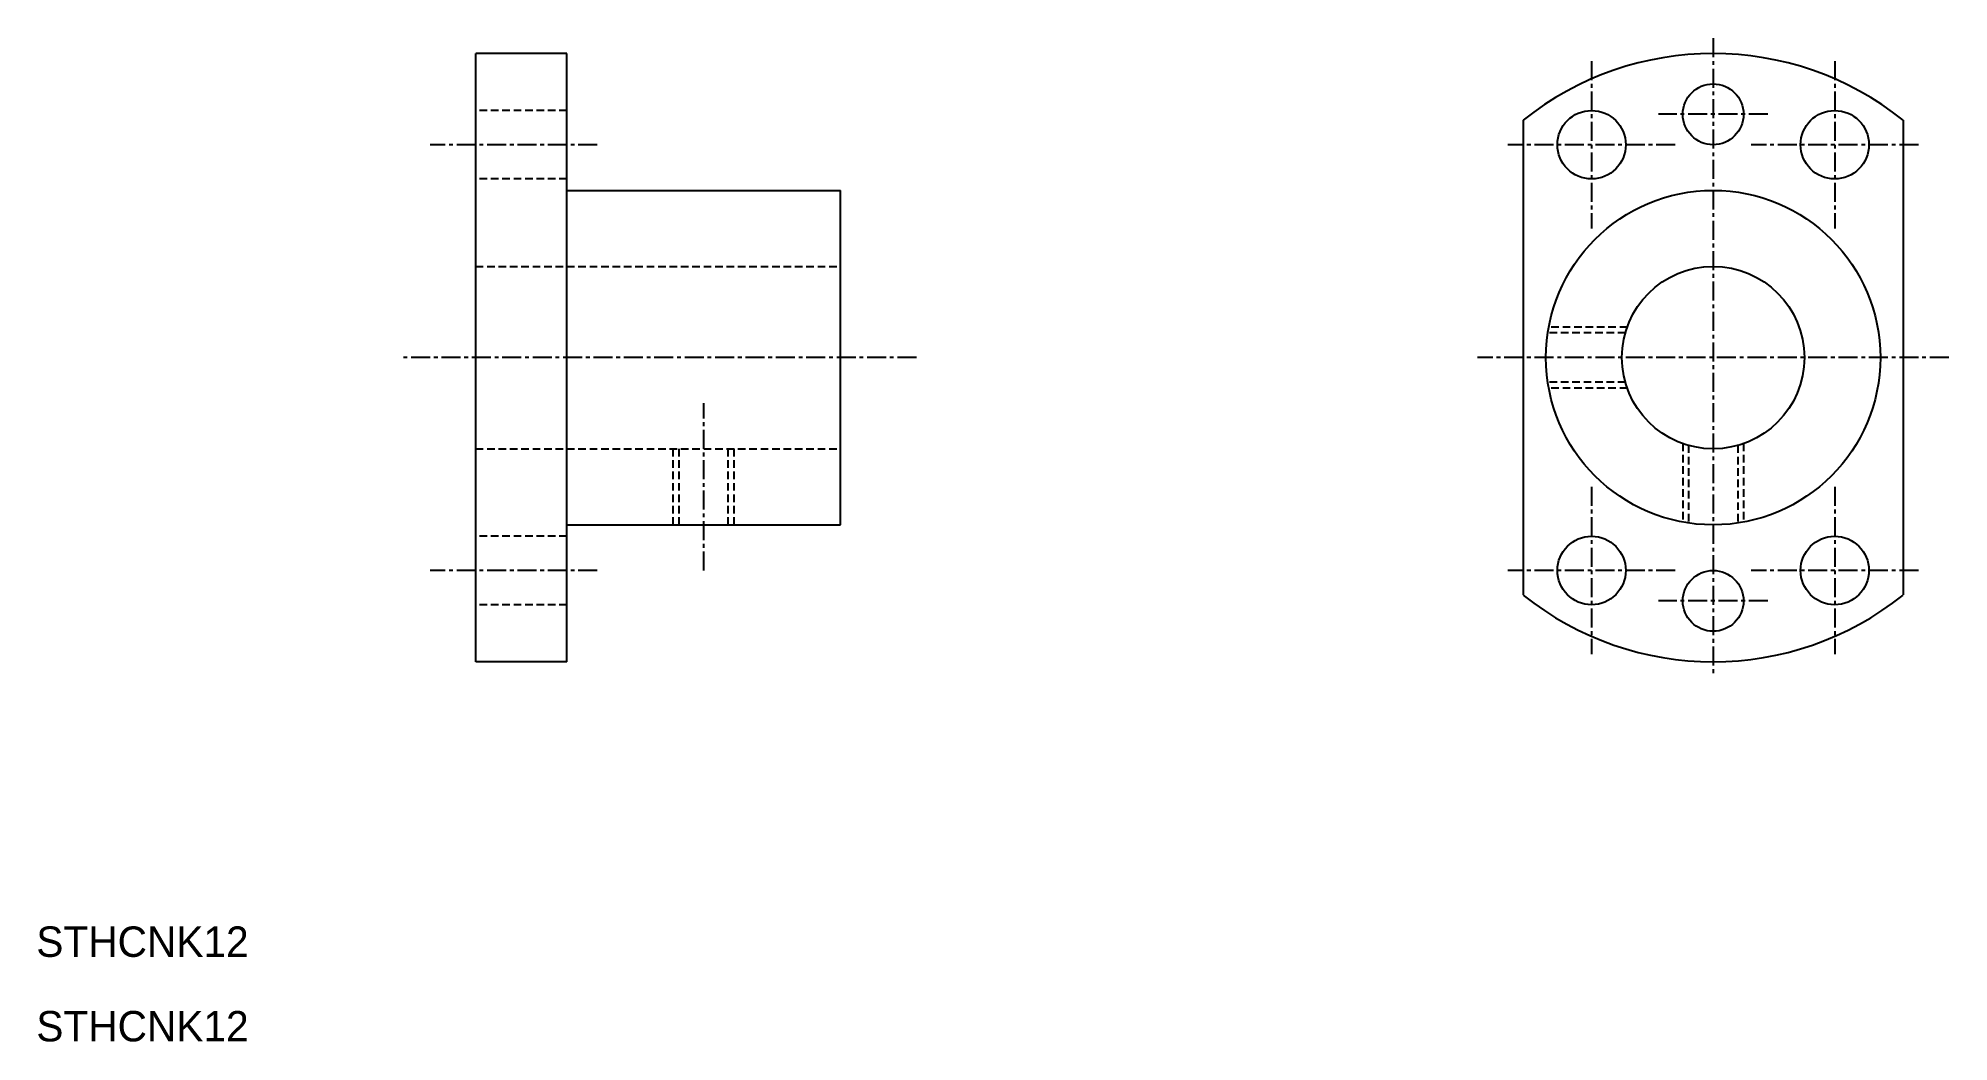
# Model space of a CAD drawing. Extents: x 58 to 184, y 35 to 101.
import ezdxf

# ---------------------------------------------------------------- set-up
doc = ezdxf.new("R2010")
doc.units = 0
doc.linetypes.add('CENTER', pattern=[2, 1.25, -0.25, 0.25, -0.25])
doc.linetypes.add('DASHED', pattern=[0.75, 0.5, -0.25])
doc.layers.get('0').update_dxf_attribs({"linetype": 'CONTINUOUS'})
doc.layers.add('CENTER', color=1, linetype='CENTER')

msp = doc.modelspace()

# ---------------------------------------------------------------- linework, layer by layer
at = {"color": 7, "linetype": 'CONTINUOUS'}
for p, q in [((86.76, 59.85), (86.76, 99.85)), ((92.76, 99.85), (86.76, 99.85)), ((92.76, 59.85), (92.76, 99.85)), ((155.68, 95.47), (155.68, 64.24)), ((180.68, 95.47), (180.68, 64.24)), ((92.76, 90.85), (110.76, 90.85)), ((110.76, 68.85), (110.76, 90.85)), ((92.76, 68.85), (110.76, 68.85)), ((92.76, 59.85), (86.76, 59.85))]:
    msp.add_line(p, q, dxfattribs=at)
at = {"color": 3, "linetype": 'DASHED'}
for p, q in [((92.76, 96.1), (86.76, 96.1)), ((92.76, 91.6), (86.76, 91.6)), ((86.76, 85.85), (110.76, 85.85)), ((162.53, 81.85), (157.37, 81.85)), ((162.41, 81.48), (157.3, 81.48)), ((162.41, 78.23), (157.3, 78.23)), ((162.53, 77.85), (157.37, 77.85)), ((166.18, 74.2), (166.18, 69.04)), ((170.18, 74.2), (170.18, 69.04)), ((86.76, 73.85), (110.76, 73.85)), ((99.76, 68.85), (99.76, 73.85)), ((100.14, 68.85), (100.14, 73.85)), ((103.38, 68.85), (103.38, 73.85)), ((103.76, 68.85), (103.76, 73.85)), ((166.56, 74.08), (166.56, 68.97)), ((169.8, 74.08), (169.8, 68.97)), ((92.76, 68.1), (86.76, 68.1)), ((92.76, 63.6), (86.76, 63.6))]:
    msp.add_line(p, q, dxfattribs=at)
at = {"color": 7, "linetype": 'CONTINUOUS'}
for centre, radius in [((168.18, 95.85), 2), ((160.18, 93.85), 2.25), ((176.18, 93.85), 2.25), ((168.18, 79.85), 11), ((168.18, 79.85), 6), ((160.18, 65.85), 2.25), ((176.18, 65.85), 2.25), ((168.18, 63.85), 2)]:
    msp.add_circle(centre, radius, dxfattribs=at)
for start, end in [(51.3178, 128.6822), (231.3178, 308.6822)]:
    msp.add_arc((168.18, 79.85), 20, start, end, dxfattribs=at)
at = {"layer": 'CENTER', "color": 1, "linetype": 'CENTER'}
for p, q in [((168.18, 100.85), (168.18, 58.85)), ((160.18, 99.35), (160.18, 88.35)), ((176.18, 99.35), (176.18, 88.35)), ((171.78, 95.85), (164.58, 95.85)), ((94.76, 93.85), (83.76, 93.85)), ((165.68, 93.85), (154.68, 93.85)), ((181.68, 93.85), (170.68, 93.85)), ((115.76, 79.85), (81.76, 79.85)), ((183.68, 79.85), (152.68, 79.85)), ((101.76, 65.85), (101.76, 76.85)), ((160.18, 71.35), (160.18, 60.35)), ((176.18, 71.35), (176.18, 60.35)), ((94.76, 65.85), (83.76, 65.85)), ((165.68, 65.85), (154.68, 65.85)), ((181.68, 65.85), (170.68, 65.85)), ((171.78, 63.85), (164.58, 63.85))]:
    msp.add_line(p, q, dxfattribs=at)

# ---------------------------------------------------------------- texts
at = {"color": 7, "linetype": 'CONTINUOUS'}
for p in [(57.85, 40.44), (57.85, 34.88)]:
    msp.add_text('STHCNK12', height=2, dxfattribs=at).set_placement(p)

doc.saveas('drawing.dxf')
